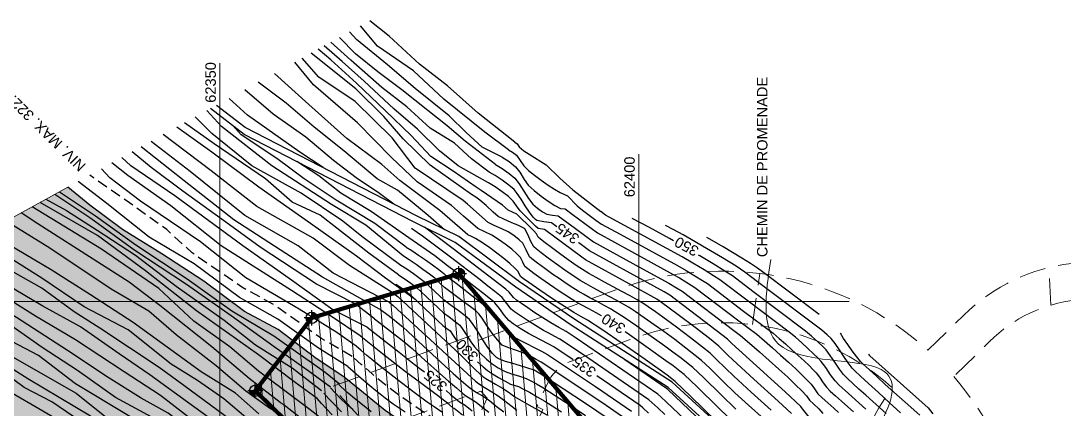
# Model space of a CAD drawing. Header units: metres. Extents: x 62264 to 62602, y 108404 to 109101.
# Drawn here: x 62326.3 to 62450.8, y 108737.2 to 108783.5 of the extents above; entities that cross this region are included whole.
import ezdxf
from ezdxf.enums import TextEntityAlignment as Align

# ---------------------------------------------------------------- set-up
doc = ezdxf.new("R2010")
doc.units = ezdxf.units.M
doc.header["$MEASUREMENT"] = 0
doc.linetypes.add('NASCOSTA', pattern=[9.525, 6.35, -3.175])
doc.linetypes.add('TRATTEGGIATA2', pattern=[0.375, 0.25, -0.125])
for name, color, linetype, lineweight in [('0__Symbol', 7, 'Continuous', 25), ('0_Col__Red_0.50', 14, 'Continuous', 50), ('0_Hatch', 2, 'Continuous', 9)]:
    doc.layers.add(name, color=color, linetype=linetype, lineweight=lineweight)
for name, color, linetype in [('colore lago', 131, 'Continuous'), ('coordinate', 2, 'Continuous'), ('curve livello 1m', 2, 'Continuous'), ('curve livello 5m', 7, 'Continuous'), ('LIN018CO', 6, 'Continuous'), ('LINCOLO-ROSSO-025', 10, 'Continuous'), ('Strade', 7, 'Continuous'), ('TEXT035', 1, 'Continuous')]:
    doc.layers.add(name, color=color, linetype=linetype)
doc.layers.add('Colori bordi', color=5, linetype='Continuous', plot=False)
doc.styles.add('ARIAL', font='arial.ttf')

# ---------------------------------------------------------------- blocks, each defined once
blk = doc.blocks.new('CONTORNO')
at = {"layer": 'LINCOLO-ROSSO-025', "linetype": 'NASCOSTA', "lineweight": 0, "ltscale": 0.5}
for p, q in [((-17.14, 124.32), (-17.42, 128.81)), ((-52.77, 122), (-51.9, 128.1))]:
    blk.add_line(p, q, dxfattribs=at)
at = {"layer": 'LINCOLO-ROSSO-025', "linetype": 'NASCOSTA', "lineweight": 0, "ltscale": 0.5, "flags": 128}
for points in [[(26.17, -94.33), (25.45, -93.47), (-6.88, 42.14), (-4.99, 41.62), (-4.91, 41.91), (-5.11, 41.97), (-4.48, 44.28), (-5.97, 44.69), (9.43, 101.47, 0.76503), (-27.56, 123.11), (-31.83, 118.92, 0.278191), (-69.08, 126.14), (-85.83, 120), (-86.11, 120.76), (-102.99, 114.57), (-98.15, 109.31), (-85.2, 114.06), (-84.43, 113.22), (-89.14, 103.05), (-84.31, 97.79), (-77.78, 111.85), (-78.51, 112.19), (-77.18, 115.05, -0.198912), (-74.37, 117.64), (-67.47, 120.16, -0.281645), (-36.07, 114.45, 0.175507), (-40.66, 100.04), (-40.37, 92.64, 0.034114), (-43.47, 92.01), (-53.11, 89.34), (-53.32, 90.11), (-70.65, 85.3), (-66.25, 79.67), (-52.96, 83.36), (-52.25, 82.46), (-57.77, 72.7), (-53.91, 67.76), (-53.38, 67.07), (-47.59, 77.3), (-45.68, 80.67), (-46.38, 81.06), (-46.31, 81.18, -0.14195), (-42.73, 84.68), (-41.6, 85.29, -0.165813), (-34.47, 86.46, -0.072308), (-29.81, 84.97), (-22.58, 81.44), (16.59, -82.87), (15.87, -82.01), (19.27, -96.29), (18.41, -96.98), (19.15, -100.11), (27.05, -106.51), (29.93, -105.82), (28.44, -103.88), (26.17, -94.33)], [(-28.75, 115.78, -0.121281), (-20.71, 100.16), (-8.91, 50.66), (5.18, 102.62, 0.76503), (-24.48, 119.98)]]:
    blk.add_lwpolyline(points, format="xyb", close=True, dxfattribs=at)
blk = doc.blocks.new('LEV_PLAN')
h = blk.add_hatch(color=256)
h.dxf.hatch_style = 1
h.paths.add_polyline_path([(-0.135, 0), (0, 0), (0, 0.135, 0.414214)])
h.paths.add_polyline_path([(0, 0), (0, -0.135, 0.414214), (0.135, 0)])
for p, q in [((-0.18, 0), (0.18, 0)), ((0, -0.18), (0, 0.18))]:
    blk.add_line(p, q)
blk.add_circle((0, 0), 0.135)
at = {"lineweight": 30, "flags": 106}
blk.add_attdef('VALUE', text='', height=0.25, dxfattribs=at).set_placement((0, 0.3), align=Align.BOTTOM_CENTER)

msp = doc.modelspace()

# ---------------------------------------------------------------- hatches: boundary and pattern name
at = {"layer": '0_Hatch'}
h = msp.add_hatch(dxfattribs=at)
h.set_pattern_fill('ANSI31', color=80, scale=10, angle=50)
h.paths.add_polyline_path([(62461.573, 108657.106), (62469.287, 108673.52), (62447.136, 108677.206), (62422.066, 108695.24), (62427.603, 108702.225), (62411.363, 108723.278), (62402.491, 108718.984), (62391.87, 108729.152), (62395.054, 108733.894), (62378.537, 108753.334), (62360.975, 108748.063), (62354.234, 108739.358), (62410.968, 108683.883), (62448.728, 108660.35), (62450.64, 108661.812), (62451.148, 108664.314), (62456.414, 108662.941), (62458.266, 108662.184), (62459.322, 108661.386), (62460.2, 108659.93)])
at = {"layer": 'colore lago', "linetype": 'Continuous', "lineweight": 0}
msp.add_hatch(color=256, dxfattribs=at).paths.add_polyline_path([(62424.984, 108653.069), (62419.433, 108652.547), (62413.953, 108651.637), (62408.529, 108650.359), (62403.21, 108648.764), (62398.021, 108646.797), (62392.955, 108644.487), (62388.067, 108641.873), (62383.347, 108638.914), (62379.143, 108635.919), (62374.987, 108632.528), (62370.912, 108628.752), (62367.864, 108625.55), (62364.577, 108621.72), (62361.992, 108618.302), (62358.884, 108613.699), (62356.087, 108608.883), (62353.615, 108603.924), (62351.491, 108598.79), (62349.698, 108593.52), (62348.257, 108588.148), (62347.162, 108582.699), (62346.433, 108577.206), (62346.076, 108571.827), (62346.067, 108566.27), (62346.414, 108560.708), (62347.156, 108555.214), (62348.241, 108549.757), (62349.108, 108546.543), (62347.868, 108543.897), (62343.805, 108542.34), (62343.071, 108542.931), (62342.215, 108543.399), (62341.494, 108543.605), (62340.731, 108543.397), (62339.788, 108542.895), (62338.814, 108542.367), (62337.958, 108542.081), (62337.463, 108542.167), (62336.538, 108542.374), (62334.253, 108542.969), (62331.322, 108543.785), (62328.139, 108544.685), (62325.098, 108545.533), (62322.593, 108546.195), (62321.848, 108546.361), (62320.984, 108546.545), (62320.474, 108546.666), (62319.859, 108546.963), (62319.103, 108547.335), (62317.961, 108547.824), (62316.581, 108548.386), (62315.066, 108548.989), (62313.523, 108549.599), (62312.055, 108550.183), (62310.769, 108550.711), (62309.769, 108551.147), (62309.112, 108551.475), (62308.074, 108552.131), (62305.134, 108553.829), (62301.974, 108555.846), (62300, 108557.145), (62300, 108746.102), (62331.882, 108763.679), (62334.507, 108761.512), (62338.392, 108758.6), (62343.084, 108755.721), (62348.103, 108752.428), (62352.959, 108748.821), (62356.982, 108746.672), (62361.491, 108743.204), (62364.809, 108741.018), (62364.85, 108740.982), (62366.701, 108739.452), (62368.7, 108737.832), (62369.305, 108737.355), (62369.749, 108737.014), (62370.359, 108736.582), (62371.24, 108735.973), (62371.627, 108735.711), (62374.472, 108733.847), (62374.708, 108733.696), (62375.544, 108733.194), (62376.513, 108732.622), (62377.024, 108732.307), (62377.264, 108731.984), (62377.853, 108731.572), (62378.743, 108731.016), (62379.493, 108730.514), (62379.904, 108730.173), (62380.53, 108729.628), (62381.289, 108728.95), (62382.099, 108728.213), (62382.879, 108727.488), (62383.568, 108726.81), (62384.361, 108726.013), (62384.891, 108725.5), (62385.513, 108725.007), (62386.29, 108724.44), (62387.153, 108723.834), (62388.028, 108723.224), (62388.845, 108722.646), (62389.533, 108722.136), (62390.019, 108721.728), (62390.461, 108721.189), (62391.046, 108720.467), (62391.593, 108719.84), (62392.228, 108719.121), (62392.561, 108718.731), (62392.862, 108718.087), (62393.16, 108717.245), (62393.458, 108716.296), (62393.758, 108715.335), (62394.064, 108714.455), (62394.378, 108713.747), (62394.629, 108713.387), (62395.018, 108712.892), (62395.432, 108712.426), (62395.814, 108712.034), (62396.33, 108711.596), (62397.152, 108710.938), (62398.032, 108710.258), (62398.87, 108709.636), (62399.584, 108709.126), (62399.96, 108708.881), (62400.685, 108708.661), (62401.612, 108708.484), (62402.549, 108708.306), (62403.305, 108708.084), (62403.979, 108707.68), (62404.973, 108707.002), (62405.674, 108706.477), (62406.299, 108705.979), (62406.659, 108705.658), (62407.074, 108705.014), (62407.565, 108704.234), (62408.06, 108703.631), (62408.444, 108703.148), (62408.613, 108702.358), (62408.809, 108701.374), (62409.055, 108700.585), (62409.399, 108699.598), (62409.737, 108698.707), (62410.053, 108697.961), (62410.417, 108697.156), (62410.768, 108696.423), (62411.044, 108695.894), (62411.352, 108695.436), (62411.941, 108694.585), (62412.688, 108693.536), (62413.24, 108692.756), (62413.64, 108692.028), (62414.101, 108691.1), (62414.582, 108690.096), (62415.042, 108689.143), (62415.44, 108688.363), (62415.735, 108687.883), (62416.22, 108687.475), (62417.091, 108686.877), (62417.986, 108686.309), (62418.762, 108685.857), (62419.277, 108685.61), (62419.98, 108685.523), (62420.747, 108685.436), (62421.269, 108685.254), (62422.042, 108684.935), (62422.834, 108684.575), (62423.302, 108684.318), (62424.281, 108683.305), (62425.656, 108681.875), (62426.449, 108681.066), (62427.156, 108680.351), (62427.673, 108679.833), (62427.895, 108679.62), (62428.432, 108679.384), (62429.04, 108678.92), (62429.869, 108678.212), (62430.484, 108677.629), (62430.843, 108677.243), (62431.218, 108676.364), (62431.557, 108675.296), (62431.913, 108674.527), (62432.355, 108674.247), (62432.858, 108673.942), (62433.455, 108673.231), (62434.097, 108672.326), (62434.701, 108671.601), (62435.197, 108671.28), (62435.685, 108671.01), (62436.144, 108670.755), (62436.707, 108670.388), (62437.492, 108669.855), (62438.358, 108669.253), (62439.162, 108668.678), (62440.078, 108667.996), (62441.13, 108667.19), (62442.002, 108666.501), (62442.908, 108665.758), (62443.789, 108665.021), (62444.562, 108664.359), (62445.144, 108663.844), (62445.453, 108663.547), (62446.014, 108662.665), (62446.501, 108661.941), (62447.153, 108661.7), (62448.876, 108661.081), (62447.183, 108652.749), (62446.943, 108651.566), (62441.595, 108652.495), (62436.09, 108653.04), (62430.527, 108653.236)])

# ---------------------------------------------------------------- linework, layer by layer
at = {"layer": '0_Col__Red_0.50', "color": 80, "const_width": 0.5}
msp.add_lwpolyline([(62461.573, 108657.106), (62469.287, 108673.52), (62447.136, 108677.206), (62422.066, 108695.24), (62427.603, 108702.225), (62411.363, 108723.278), (62402.491, 108718.984), (62391.87, 108729.152), (62395.054, 108733.894), (62378.537, 108753.334), (62360.975, 108748.063), (62354.234, 108739.358), (62410.968, 108683.883), (62448.728, 108660.35), (62450.64, 108661.812), (62451.148, 108664.314), (62456.414, 108662.941), (62458.266, 108662.184), (62459.322, 108661.386), (62460.2, 108659.93), (62461.573, 108657.106)], dxfattribs=at)
at = {"layer": 'Colori bordi', "linetype": 'Continuous', "lineweight": 0, "flags": 128}
msp.add_lwpolyline([(62300, 108746.102), (62331.882, 108763.679), (62334.507, 108761.512), (62338.392, 108758.6), (62343.084, 108755.721), (62348.103, 108752.428), (62352.959, 108748.821), (62356.982, 108746.672), (62361.491, 108743.204), (62364.809, 108741.018), (62364.85, 108740.982), (62366.701, 108739.452), (62368.7, 108737.832), (62368.7, 108737.832), (62369.305, 108737.355), (62369.749, 108737.014)], dxfattribs=at)
at = {"layer": 'coordinate', "linetype": 'Continuous', "lineweight": 0}
for p, q in [((62350, 108778.484), (62350, 108403.974)), ((62400, 108767.618), (62400, 108626.056)), ((62300, 108750), (62425.117, 108750))]:
    msp.add_line(p, q, dxfattribs=at)
at = {"layer": 'curve livello 1m', "flags": 128}
for points in [[(62385.231, 108769.033), (62380.843, 108772.523), (62377.169, 108775.769), (62373.836, 108778.375), (62370.204, 108781.707), (62367.895, 108783.535)], [(62383.686, 108767.252), (62381.313, 108768.465), (62379.391, 108770.216), (62377.382, 108772.181), (62373.323, 108775.47), (62370.033, 108778.29), (62366.316, 108781.323), (62365.491, 108782.209)], [(62384.459, 108768.142), (62381.655, 108770.259), (62376.741, 108774.189), (62373.11, 108777.564), (62368.837, 108780.511), (62366.787, 108782.924)], [(62382.913, 108766.361), (62379.305, 108769.148), (62377.126, 108770.985), (62374.819, 108772.822), (62371.742, 108775.3), (62368.88, 108777.435), (62366.188, 108779.614), (62364.302, 108781.554)], [(62380.044, 108762.8), (62375.118, 108766.286), (62371.87, 108769.447), (62369.563, 108772.096), (62366.23, 108775.428), (62360.888, 108779.671)], [(62380.595, 108763.688), (62377.852, 108765.603), (62375.203, 108767.354), (62372.853, 108769.832), (62369.777, 108772.779), (62366.316, 108776.111), (62363.239, 108778.888), (62361.727, 108780.134)], [(62381.367, 108764.579), (62378.451, 108766.201), (62376.229, 108767.995), (62373.58, 108770.601), (62370.76, 108773.036), (62367.213, 108776.325), (62364.607, 108778.674), (62362.467, 108780.542)], [(62379.054, 108762.069), (62373.306, 108765.936), (62370.59, 108769.557), (62366.153, 108773.902), (62361.807, 108776.799), (62359.822, 108779.084)], [(62376.278, 108760.877), (62371.495, 108764.487), (62369.322, 108766.388), (62365.157, 108769.466), (62360.629, 108773.54), (62356.523, 108777.265)], [(62374.891, 108760.281), (62371.223, 108763.311), (62368.779, 108764.668), (62364.795, 108768.018), (62361.263, 108770.824), (62357.913, 108773.721), (62354.589, 108776.198)], [(62370.778, 108761.636), (62369.072, 108762.904), (62366.297, 108764.777), (62363.592, 108766.857), (62360.262, 108769.631), (62356.378, 108772.405), (62352.984, 108775.313)], [(62362.337, 108766.004), (62359.543, 108767.837), (62353.295, 108772.272), (62351.101, 108774.275)], [(62371.945, 108755.414), (62367.42, 108759.146), (62363.346, 108761.591), (62356.193, 108766.207), (62350.216, 108770.915), (62348.47, 108772.825)], [(62371.313, 108753.209), (62367.783, 108755.797), (62361.988, 108760.323), (62358.637, 108761.862), (62355.468, 108764.668), (62349.311, 108768.832), (62345.807, 108771.357)], [(62371.629, 108754.312), (62366.968, 108757.789), (62364.704, 108759.599), (62359.724, 108762.948), (62353.838, 108766.207), (62349.039, 108770.1), (62347.08, 108772.059)], [(62372.261, 108756.517), (62368.507, 108759.327), (62363.889, 108762.134), (62360.086, 108764.668), (62356.826, 108767.113), (62352.571, 108769.919), (62351.547, 108771.027)], [(62370.68, 108751.005), (62365.465, 108754.305), (62361.164, 108757.564), (62354.436, 108761.378), (62348.955, 108765.609), (62343.244, 108769.944)], [(62369.351, 108748.935), (62362.274, 108752.918), (62357.21, 108756.177), (62351.661, 108759.783), (62345.765, 108764.43), (62340.623, 108768.499)], [(62370.233, 108749.928), (62363.523, 108753.403), (62359.361, 108756.663), (62352.979, 108760.269), (62346.458, 108765.539), (62341.795, 108769.144)], [(62385.231, 108769.033), (62385.49, 108768.852), (62385.733, 108768.502), (62386.306, 108768.028), (62386.934, 108767.63)], [(62368.469, 108747.942), (62366.139, 108749.723), (62361.561, 108752.081), (62354.832, 108756.519), (62351.156, 108759.154), (62345.606, 108763.177), (62341.791, 108766.02), (62339.53, 108767.896)], [(62383.686, 108767.252), (62384.534, 108766.737), (62385.306, 108766.114), (62385.306, 108766.114), (62385.802, 108765.446), (62386.326, 108764.604), (62386.827, 108763.926), (62386.827, 108763.926), (62387.522, 108763.278), (62388.345, 108762.61), (62389.202, 108761.986), (62390.002, 108761.475), (62390.654, 108761.144), (62390.654, 108761.144), (62391.215, 108761.067), (62392.054, 108760.445), (62395.082, 108758.203), (62399.133, 108755.981), (62404.117, 108753.258), (62404.858, 108752.825), (62405.615, 108752.372), (62406.269, 108751.971), (62406.698, 108751.696), (62406.698, 108751.696), (62411.939, 108747.713), (62414.083, 108746.098), (62415.001, 108745.323), (62415.965, 108744.487), (62416.938, 108743.624), (62417.883, 108742.769), (62418.76, 108741.957), (62419.531, 108741.223), (62420.159, 108740.602), (62420.604, 108740.129), (62420.604, 108740.129), (62421, 108739.571), (62421.398, 108739.01), (62421.398, 108739.01), (62421.887, 108738.528), (62422.568, 108737.918), (62423.273, 108737.291), (62423.829, 108736.754)], [(62384.459, 108768.142), (62384.95, 108767.844), (62385.398, 108767.483), (62385.398, 108767.483), (62385.837, 108766.852), (62386.28, 108766.214), (62386.28, 108766.214), (62386.85, 108765.682), (62387.563, 108765.093), (62388.359, 108764.491), (62389.178, 108763.919), (62389.959, 108763.422), (62390.64, 108763.044)], [(62386.934, 108767.63), (62388.965, 108766.35), (62390.57, 108764.745), (62392.123, 108763.348), (62395.49, 108760.749)], [(62366.77, 108745.919), (62363.434, 108748.128), (62358.578, 108751.318), (62350.184, 108756.658), (62344.15, 108761.443), (62339.016, 108765.049), (62337.13, 108766.573)], [(62382.913, 108766.361), (62383.685, 108765.92), (62384.538, 108765.322), (62385.214, 108764.746), (62385.214, 108764.746), (62385.736, 108764.076), (62386.29, 108763.2), (62386.846, 108762.319), (62387.373, 108761.638), (62387.373, 108761.638), (62387.906, 108761.165), (62388.517, 108760.721), (62389.024, 108760.438), (62389.024, 108760.438), (62389.711, 108760.344), (62390.395, 108760.249), (62390.395, 108760.249), (62392.447, 108758.73), (62394.6, 108757.136), (62400.464, 108753.92), (62403.584, 108752.215), (62404.523, 108751.66), (62405.2, 108751.237), (62405.2, 108751.237), (62411.374, 108746.545), (62412.136, 108745.971), (62413.244, 108745.035), (62414.408, 108744.025), (62415.584, 108742.983), (62416.725, 108741.95), (62417.784, 108740.97), (62418.715, 108740.083), (62419.473, 108739.334), (62420.011, 108738.763), (62420.011, 108738.763), (62420.379, 108738.244), (62420.922, 108737.738), (62421.506, 108737.198), (62421.506, 108737.198), (62421.986, 108736.653)], [(62369.415, 108742.056), (62368.139, 108743.083), (62367.548, 108743.584), (62366.859, 108744.18), (62366.28, 108744.694), (62363.989, 108746.325), (62359.48, 108749.099), (62353.098, 108752.844), (62347.687, 108757.143), (62340.542, 108761.998), (62336.866, 108764.772), (62335.869, 108765.877)], [(62365.299, 108742.243), (62361.769, 108744.452), (62356.913, 108747.92), (62352.335, 108750.486), (62346.924, 108754.508), (62341.583, 108757.698), (62336.519, 108761.72), (62333.077, 108764.338)], [(62415.794, 108737.039), (62413.415, 108739.201), (62411.366, 108741.082), (62410.371, 108742.043), (62409.223, 108743.163), (62408.522, 108743.832), (62407.598, 108744.581), (62406.171, 108745.688), (62404.505, 108746.95), (62402.865, 108748.163), (62401.988, 108748.79), (62401.115, 108749.397), (62400.506, 108749.801), (62399.822, 108750.207), (62398.97, 108750.686), (62398.002, 108751.214), (62396.972, 108751.77), (62395.931, 108752.331), (62394.932, 108752.875), (62394.03, 108753.379), (62393.275, 108753.821), (62392.639, 108754.243), (62391.574, 108755.003), (62390.539, 108755.755), (62389.6, 108756.451), (62388.821, 108757.042), (62388.266, 108757.481), (62388, 108757.719), (62387.807, 108758.115), (62387.489, 108758.445), (62386.843, 108759.092), (62385.911, 108760.009), (62385.439, 108760.46), (62384.946, 108760.69), (62384.437, 108760.924), (62383.764, 108761.52), (62381.179, 108763.278), (62380.595, 108763.688)], [(62418.226, 108736.644), (62416.631, 108738.13), (62413.736, 108740.76), (62411.242, 108743.05), (62410.653, 108743.618), (62409.975, 108744.281), (62409.56, 108744.677), (62408.445, 108745.581), (62406.722, 108746.916), (62404.712, 108748.439), (62402.735, 108749.903), (62402.156, 108750.304), (62398.856, 108752.139), (62393.636, 108755.001), (62393.233, 108755.3), (62388.756, 108758.615), (62387.988, 108758.72), (62387.69, 108759.022), (62387.264, 108759.454), (62386.444, 108760.251), (62385.843, 108760.839), (62385.417, 108761.458), (62385.031, 108762.008), (62384.441, 108762.539), (62383.692, 108763.123), (62382.871, 108763.699), (62382.067, 108764.204), (62381.367, 108764.579)], [(62329.243, 108762.225), (62331.687, 108760.886), (62335.362, 108758.543), (62339.942, 108755.562), (62344.788, 108751.835), (62350.54, 108747.788), (62354.268, 108744.86), (62358.634, 108742.092), (62362.125, 108739.386)], [(62363.22, 108739.787), (62360.552, 108741.719), (62356.504, 108744.594), (62351.339, 108748.321), (62346.013, 108752.048), (62339.729, 108756.2), (62334.616, 108759.927), (62330.309, 108762.812)], [(62330.888, 108763.131), (62335.149, 108760.247), (62339.995, 108756.786), (62346.12, 108752.74), (62351.445, 108748.906), (62356.451, 108745.925), (62362.575, 108741.559), (62364.302, 108740.184)], [(62414.958, 108735.949), (62413.095, 108737.641), (62411.49, 108739.114), (62410.088, 108740.468), (62408.472, 108742.045), (62407.485, 108742.987), (62406.752, 108743.581), (62405.619, 108744.46), (62404.297, 108745.461), (62402.996, 108746.423), (62401.86, 108747.24), (62400.661, 108748.081), (62399.595, 108748.812), (62398.856, 108749.298), (62398.213, 108749.678), (62397.4, 108750.131), (62396.481, 108750.63), (62395.52, 108751.148), (62394.579, 108751.657), (62393.724, 108752.132), (62393.017, 108752.544), (62392.487, 108752.881), (62391.815, 108753.328), (62391.202, 108753.749), (62390.176, 108754.482), (62389.201, 108755.195), (62388.366, 108755.821), (62387.761, 108756.292), (62387.475, 108756.542), (62387.118, 108757.2), (62386.784, 108758.027), (62386.425, 108758.693), (62386.378, 108758.73), (62385.661, 108759.091), (62384.764, 108759.472), (62383.885, 108759.847), (62383.227, 108760.188), (62382.625, 108760.696), (62381.79, 108761.469), (62381.055, 108762.112), (62380.558, 108762.469), (62380.044, 108762.8)], [(62390.64, 108763.044), (62391.502, 108762.623), (62392.655, 108761.424)], [(62361.627, 108738.422), (62358.994, 108740.361), (62354.64, 108743.636), (62347.238, 108748.906), (62341.114, 108753.698), (62335.409, 108757.906), (62328.558, 108761.847)], [(62411.614, 108737.147), (62409.805, 108738.892), (62407.721, 108740.927), (62406.447, 108742.142), (62405.905, 108742.581), (62405.067, 108743.231), (62404.089, 108743.972), (62403.127, 108744.684), (62401.502, 108745.852), (62399.788, 108747.055), (62398.264, 108748.1), (62397.206, 108748.795), (62396.621, 108749.139), (62395.87, 108749.553), (62395.032, 108750.006), (62394.183, 108750.464), (62393.399, 108750.896), (62392.758, 108751.267), (62392.138, 108751.659), (62391.338, 108752.183), (62390.5, 108752.746), (62389.764, 108753.255), (62388.799, 108753.947), (62387.92, 108754.595), (62387.26, 108755.1), (62386.949, 108755.365), (62386.554, 108756.173), (62386.157, 108756.989), (62385.743, 108757.383), (62385.101, 108757.883), (62384.423, 108758.34), (62383.655, 108758.711), (62382.732, 108759.099), (62382.016, 108759.453), (62379.556, 108761.633), (62379.054, 108762.069)], [(62392.655, 108761.424), (62393.293, 108760.908), (62394.082, 108760.31), (62394.884, 108759.731), (62395.563, 108759.271), (62395.563, 108759.271), (62397.803, 108758.043), (62404.649, 108754.301), (62405.667, 108753.706), (62406.708, 108753.083), (62407.606, 108752.533), (62408.195, 108752.155), (62408.195, 108752.155), (62412.503, 108748.881), (62416.031, 108746.224), (62416.757, 108745.611), (62417.522, 108744.948), (62418.293, 108744.264), (62419.041, 108743.587), (62419.736, 108742.944), (62420.347, 108742.362), (62420.844, 108741.87), (62421.197, 108741.496), (62421.197, 108741.496), (62421.589, 108740.965), (62422.022, 108740.312), (62422.417, 108739.775), (62422.417, 108739.775), (62422.872, 108739.312), (62423.497, 108738.736), (62424.215, 108738.099), (62424.949, 108737.448), (62425.62, 108736.835)], [(62357.212, 108737.942), (62353.488, 108740.811), (62349.053, 108744.612), (62342.842, 108749.553), (62339.167, 108752.341), (62328.268, 108759.31), (62326.281, 108760.591)], [(62376.837, 108758.594), (62374.891, 108760.281)], [(62409.24, 108735.742), (62406.218, 108738.691), (62404.373, 108740.452), (62403.964, 108740.774), (62403.389, 108741.205), (62400.786, 108743.075), (62398.041, 108745.001), (62395.6, 108746.676), (62393.906, 108747.789), (62393.093, 108748.242), (62392.242, 108748.714), (62391.133, 108749.414), (62389.703, 108750.351), (62388.205, 108751.358), (62386.889, 108752.267), (62386.24, 108752.739), (62385.899, 108753.01), (62385.62, 108753.581), (62385.216, 108754.011), (62384.63, 108754.545), (62383.905, 108755.148), (62383.086, 108755.786), (62382.217, 108756.423), (62381.344, 108757.026), (62380.511, 108757.559), (62380.043, 108757.774), (62379.596, 108757.982), (62378.66, 108758.812), (62376.278, 108760.877)], [(62427.124, 108737.157), (62426.289, 108737.901), (62425.438, 108738.654), (62424.634, 108739.373), (62423.945, 108740.016), (62423.436, 108740.541), (62422.903, 108741.265), (62422.319, 108742.146), (62421.79, 108742.862), (62421.418, 108743.251), (62420.87, 108743.782), (62420.199, 108744.405), (62419.458, 108745.074), (62418.7, 108745.739), (62417.978, 108746.351), (62413.068, 108750.049), (62409.692, 108752.615), (62408.944, 108753.095), (62407.801, 108753.795), (62406.477, 108754.588), (62405.182, 108755.344), (62396.473, 108760.104), (62396.045, 108760.338), (62395.49, 108760.749)], [(62354.647, 108736.612), (62351.892, 108739.083), (62347.785, 108741.621), (62339.645, 108747.519), (62334.567, 108750.804), (62329.862, 108753.791), (62324.709, 108756.852), (62322.629, 108758.578)], [(62355.93, 108737.277), (62353.108, 108739.29), (62349.56, 108742.331), (62344.798, 108746.026), (62341.512, 108748.863), (62337.031, 108751.476), (62329.713, 108756.404), (62324.52, 108759.621)], [(62403.133, 108736.504), (62402.284, 108737.302), (62401.579, 108737.958), (62401.229, 108738.275), (62393.307, 108743.715), (62390.596, 108745.524), (62389.991, 108745.851), (62389.262, 108746.222), (62388.65, 108746.552), (62387.698, 108747.132), (62386.742, 108747.739), (62385.875, 108748.313), (62385.19, 108748.792), (62384.78, 108749.114), (62384.249, 108749.788), (62383.691, 108750.506), (62383.422, 108750.727), (62382.812, 108751.213), (62381.984, 108751.866), (62381.062, 108752.587), (62377.525, 108755.295), (62374.186, 108757.81), (62373.542, 108758.27), (62372.893, 108758.722)], [(62406.124, 108735.319), (62403.302, 108738.003), (62402.641, 108738.624), (62402.281, 108738.954), (62392.545, 108745.64), (62391.337, 108746.446), (62390.47, 108746.904), (62389.527, 108747.474), (62388.562, 108748.077), (62387.623, 108748.681), (62386.756, 108749.254), (62386.01, 108749.767), (62385.431, 108750.186), (62385.066, 108750.482), (62384.546, 108751.146), (62384.127, 108751.484), (62383.291, 108752.14), (62377.855, 108756.302), (62374.429, 108758.882)], [(62431.232, 108736.73), (62429.898, 108737.948), (62428.608, 108739.133), (62427.44, 108740.213), (62426.476, 108741.112), (62425.794, 108741.757), (62425.474, 108742.073), (62425.008, 108742.676), (62424.489, 108743.435), (62423.954, 108744.245), (62423.438, 108745), (62422.975, 108745.596), (62422.515, 108746.042), (62421.873, 108746.605), (62414.197, 108752.386), (62412.687, 108753.533), (62411.618, 108754.219), (62409.987, 108755.218), (62408.096, 108756.35), (62406.247, 108757.43), (62405.3, 108757.963), (62404.178, 108758.576), (62403.218, 108759.086)], [(62353.365, 108735.946), (62350.474, 108738.411), (62347.337, 108740.576), (62344.2, 108742.517), (62339.048, 108746.623), (62333.82, 108749.386), (62328.742, 108752.82), (62323.888, 108755.881), (62321.61, 108758.016)], [(62421.527, 108748.459), (62414.761, 108753.554), (62414.185, 108753.992), (62413.338, 108754.55), (62412.315, 108755.196), (62411.2, 108755.88), (62410.078, 108756.55), (62409.031, 108757.157), (62408.144, 108757.648)], [(62350.8, 108734.615), (62347.038, 108737.365), (62341.661, 108741.248), (62338.002, 108743.786), (62333.372, 108746.997), (62328.891, 108749.46), (62325.456, 108751.476), (62322.17, 108753.716), (62318.906, 108756.525)], [(62372.261, 108756.517), (62372.929, 108756.093), (62373.713, 108755.569), (62374.551, 108754.988), (62375.379, 108754.394), (62376.137, 108753.831), (62376.76, 108753.344), (62376.76, 108753.344), (62376.902, 108753.212), (62377.476, 108752.77), (62378.23, 108752.194), (62378.23, 108752.194), (62379.289, 108751.367), (62380.283, 108750.585), (62381.123, 108749.92), (62381.719, 108749.443), (62381.98, 108749.225), (62381.98, 108749.225), (62382.519, 108748.583), (62383.121, 108747.758), (62383.709, 108746.956), (62384.207, 108746.38), (62384.207, 108746.38), (62385.011, 108745.848), (62385.727, 108745.451), (62386.605, 108744.997), (62387.534, 108744.525), (62388.407, 108744.073), (62389.115, 108743.681), (62389.115, 108743.681), (62394.831, 108739.866), (62399.124, 108736.918)], [(62348.236, 108733.285), (62343.827, 108736.693), (62340.616, 108738.485), (62336.658, 108740.949), (62331.804, 108744.159), (62325.755, 108748.116), (62321.498, 108750.655), (62318.585, 108753.119), (62316.074, 108754.964)], [(62349.518, 108733.95), (62346.441, 108736.096), (62342.931, 108738.784), (62338.599, 108741.621), (62332.774, 108745.429), (62327.995, 108748.266), (62323.216, 108751.252), (62321.05, 108753.193), (62317.591, 108755.8)], [(62398.072, 108736.239), (62395.593, 108737.942), (62388.374, 108742.759), (62387.764, 108743.104), (62387.067, 108743.471), (62386.493, 108743.752), (62385.519, 108744.127), (62384.38, 108744.533), (62383.703, 108744.815), (62383.422, 108745.112), (62382.94, 108745.697), (62382.4, 108746.395), (62381.892, 108747.14), (62381.32, 108748.017), (62380.936, 108748.559), (62380.559, 108748.885), (62379.91, 108749.381), (62379.102, 108749.98), (62378.245, 108750.612), (62377.452, 108751.209), (62376.834, 108751.702), (62376.231, 108752.265), (62375.664, 108752.792), (62375.03, 108753.283), (62374.253, 108753.855), (62373.42, 108754.442), (62372.621, 108754.983), (62371.945, 108755.414)], [(62346.954, 108732.619), (62342.333, 108735.947), (62337.554, 108738.56), (62332.999, 108741.77), (62328.816, 108744.533), (62324.784, 108747.37), (62320.378, 108749.908), (62315.822, 108753.044), (62314.85, 108754.289)], [(62396.354, 108736.017), (62393.652, 108737.82), (62388.302, 108741.359), (62387.506, 108741.805), (62386.786, 108742.068), (62385.899, 108742.335), (62384.96, 108742.602), (62384.086, 108742.867), (62383.391, 108743.125), (62383.025, 108743.34), (62382.533, 108743.816), (62382.007, 108744.533), (62381.415, 108745.451), (62380.812, 108746.416), (62380.251, 108747.275), (62379.787, 108747.877), (62379.29, 108748.288), (62378.436, 108748.924), (62377.502, 108749.616), (62376.766, 108750.192), (62376.248, 108750.661), (62375.633, 108751.25), (62375.035, 108751.821), (62374.567, 108752.239), (62373.921, 108752.737), (62373.125, 108753.313), (62372.314, 108753.87), (62371.629, 108754.312)], [(62343.107, 108730.623), (62338.45, 108733.408), (62334.567, 108736.32), (62327.099, 108740.8), (62323.888, 108742.816), (62319.93, 108745.653), (62315.075, 108749.311), (62311.71, 108752.558)], [(62312.46, 108752.971), (62317.689, 108748.788), (62319.855, 108746.997), (62323.962, 108744.159), (62327.771, 108741.994), (62332.849, 108739.083), (62336.284, 108736.32), (62340.018, 108734.006), (62344.389, 108731.288)], [(62371.313, 108753.209), (62372.009, 108752.755), (62372.809, 108752.191), (62373.471, 108751.687), (62373.471, 108751.687), (62373.999, 108751.221), (62374.672, 108750.585), (62375.403, 108749.881), (62376.107, 108749.212), (62376.698, 108748.682), (62376.698, 108748.682), (62377.365, 108748.167), (62378.152, 108747.585), (62378.637, 108747.196), (62378.637, 108747.196), (62379.021, 108746.683), (62379.488, 108745.95), (62379.97, 108745.188), (62380.4, 108744.589), (62380.4, 108744.589), (62381.046, 108743.888), (62381.821, 108743.138), (62382.493, 108742.562), (62382.493, 108742.562), (62383.243, 108742.076), (62384.054, 108741.644), (62384.054, 108741.644), (62384.829, 108741.379), (62385.78, 108741.105), (62386.577, 108740.835), (62386.577, 108740.835), (62387.055, 108740.59), (62387.784, 108740.182), (62388.546, 108739.733), (62388.546, 108739.733), (62390.025, 108738.801), (62391.824, 108737.628), (62393.633, 108736.416)], [(62340.542, 108729.292), (62337.629, 108731.318), (62334.119, 108733.334), (62330.31, 108736.096), (62323.29, 108740.128), (62318.511, 108743.861), (62314.777, 108746.175), (62311.64, 108748.714), (62309.248, 108751.201)], [(62341.824, 108729.958), (62337.405, 108732.886), (62334.193, 108735.126), (62329.937, 108738.037), (62326.651, 108739.755), (62324.336, 108741.472), (62318.511, 108745.503), (62315.225, 108748.116), (62310.731, 108752.018)], [(62370.68, 108751.005), (62371.279, 108750.583), (62375.272, 108746.863), (62376.416, 108745.806), (62377.456, 108744.854), (62378.881, 108743.475), (62380.518, 108741.873), (62381.429, 108741.006), (62381.429, 108741.006), (62381.943, 108740.699), (62382.905, 108740.139), (62383.736, 108739.65), (62383.736, 108739.65), (62384.559, 108739.14), (62384.741, 108738.995), (62385.205, 108738.64), (62386.872, 108737.691), (62389.034, 108736.48)], [(62370.233, 108749.928), (62370.702, 108749.559), (62375.641, 108744.995), (62380.536, 108740.516), (62380.861, 108740.236), (62381.562, 108739.787), (62382.473, 108739.243), (62383.239, 108738.759), (62383.239, 108738.759), (62383.863, 108738.266), (62384.885, 108737.476), (62385.447, 108737.054)], [(62369.351, 108748.935), (62369.925, 108748.507), (62370.609, 108747.978), (62371.285, 108747.44), (62371.837, 108746.983), (62371.837, 108746.983), (62374.866, 108744.184), (62377.869, 108741.436), (62378.824, 108740.596), (62379.655, 108739.879), (62380.114, 108739.5), (62380.114, 108739.5), (62380.646, 108739.159), (62381.338, 108738.747), (62381.919, 108738.379), (62381.919, 108738.379), (62382.377, 108738.018), (62382.984, 108737.537), (62382.984, 108737.537), (62383.892, 108736.833)], [(62368.469, 108747.942), (62369.509, 108747.167), (62370.747, 108746.209), (62371.971, 108745.234), (62372.971, 108744.408), (62372.971, 108744.408), (62374.092, 108743.372), (62375.202, 108742.356), (62376.267, 108741.416), (62377.315, 108740.501), (62378.248, 108739.696), (62378.966, 108739.088), (62379.368, 108738.763), (62379.368, 108738.763), (62379.964, 108738.392), (62380.599, 108737.999), (62380.599, 108737.999), (62381.247, 108737.488), (62382.105, 108736.807)], [(62433.548, 108736.438), (62431.797, 108738.007), (62429.419, 108740.124), (62428.408, 108741.048), (62427.492, 108741.894), (62426.808, 108742.533), (62426.493, 108742.839), (62426.027, 108743.407), (62425.495, 108744.113), (62424.954, 108744.875), (62424.464, 108745.61), (62424.082, 108746.238)], [(62378.986, 108736.428), (62377.959, 108737.239), (62377.875, 108737.291), (62377.376, 108737.721), (62375.987, 108738.772), (62373.938, 108740.288), (62372.186, 108741.602), (62369.404, 108743.783), (62367.031, 108745.694), (62366.77, 108745.919)], [(62376.518, 108736.782), (62375.576, 108737.424), (62374.734, 108738.013), (62373.028, 108739.272), (62371.16, 108740.686), (62369.529, 108741.964), (62368.139, 108743.083), (62367.548, 108743.584), (62366.859, 108744.18), (62366.28, 108744.694)], [(62427.435, 108743.713), (62427.512, 108743.605), (62427.606, 108743.518), (62431.616, 108739.947), (62434.569, 108737.301), (62434.569, 108737.301), (62435.107, 108736.619)], [(62406.856, 108736.284), (62403.472, 108739.503), (62403.333, 108739.633), (62398.337, 108743.063)], [(62365.299, 108742.243), (62366.601, 108741.103), (62367.914, 108739.978), (62367.914, 108739.978), (62368.598, 108739.413), (62369.335, 108738.815), (62369.335, 108738.815), (62369.723, 108738.513), (62370.713, 108737.811), (62372.146, 108736.821)], [(62368.065, 108736.849), (62367.046, 108737.668), (62366.083, 108738.451), (62365.324, 108739.077), (62364.916, 108739.425), (62364.456, 108739.883), (62364.017, 108740.362)], [(62364.509, 108736.848), (62363.755, 108737.618), (62363.018, 108738.402), (62362.424, 108739.069)], [(62365.922, 108737.085), (62365.344, 108737.561), (62365.034, 108737.826), (62364.444, 108738.403), (62363.772, 108739.102), (62363.221, 108739.715)], [(62357.212, 108737.942), (62357.556, 108737.767), (62357.885, 108737.522), (62359.515, 108736.225)], [(62363.405, 108736.485), (62362.736, 108737.192), (62362.126, 108737.855), (62361.627, 108738.422)], [(62355.93, 108737.277), (62356.69, 108736.889)]]:
    msp.add_lwpolyline(points, dxfattribs=at)
at = {"layer": 'curve livello 1m', "color": 152, "linetype": 'TRATTEGGIATA2', "ltscale": 5, "flags": 128}
for points in [[(62365.789, 108743.468), (62362.185, 108745.562), (62356.428, 108749.654), (62352.612, 108751.734), (62346.716, 108755.826), (62343.664, 108758.6), (62339.224, 108761.79), (62334.924, 108764.772), (62334.5, 108765.123)], [(62449.409, 108663.703), (62444.734, 108667.217), (62444.734, 108667.217), (62443.954, 108667.783), (62443.429, 108668.028), (62442.969, 108668.248), (62442.969, 108668.248), (62442.47, 108668.783), (62441.977, 108669.175), (62441.124, 108669.816), (62440.102, 108670.575), (62439.103, 108671.321), (62438.32, 108671.922), (62438.32, 108671.922), (62437.534, 108672.562), (62437.08, 108672.956), (62437.08, 108672.956), (62436.692, 108673.419), (62436.139, 108674.141), (62435.492, 108675.027), (62434.819, 108675.983), (62434.191, 108676.913), (62434.191, 108676.913), (62434.183, 108676.926), (62434.135, 108676.968), (62433.554, 108677.536), (62432.857, 108678.242), (62432.184, 108678.923), (62431.677, 108679.412), (62431.677, 108679.412), (62430.841, 108680.147), (62429.964, 108680.89), (62429.133, 108681.568), (62428.437, 108682.108), (62427.967, 108682.438), (62427.967, 108682.438), (62427.85, 108682.49), (62427.362, 108682.981), (62426.953, 108683.405), (62426.568, 108683.805), (62426.568, 108683.805), (62425.763, 108684.619), (62425.037, 108685.346), (62424.499, 108685.878), (62424.256, 108686.107), (62424.256, 108686.107), (62423.838, 108686.33), (62423.033, 108686.718), (62422.083, 108687.153), (62422.083, 108687.153), (62421.201, 108687.532), (62420.659, 108687.741), (62420.659, 108687.741), (62419.96, 108687.849), (62419.097, 108687.916), (62418.267, 108687.984), (62417.665, 108688.094), (62417.665, 108688.094), (62417.563, 108688.156), (62417.547, 108688.17), (62417.258, 108688.62), (62416.882, 108689.325), (62416.442, 108690.213), (62415.962, 108691.213), (62415.465, 108692.25), (62414.976, 108693.254), (62414.519, 108694.151), (62414.116, 108694.869), (62414.116, 108694.869), (62413.888, 108695.19), (62413.731, 108695.42), (62413.447, 108696.014), (62412.957, 108697.086), (62412.957, 108697.086), (62412.542, 108698.014), (62412.149, 108698.906), (62411.838, 108699.625), (62411.669, 108700.032), (62411.669, 108700.032), (62411.493, 108700.551), (62411.338, 108701.075), (62411.338, 108701.075), (62411.14, 108702.019), (62410.936, 108703.116), (62410.783, 108703.767), (62410.783, 108703.767), (62410.46, 108704.208), (62409.848, 108704.939), (62409.171, 108705.744), (62408.647, 108706.405), (62408.195, 108707.116), (62407.772, 108707.467), (62406.911, 108708.146), (62405.935, 108708.914), (62405.164, 108709.532), (62404.859, 108709.794), (62404.558, 108710.033), (62403.965, 108710.163), (62402.733, 108710.397), (62401.329, 108710.662), (62400.217, 108710.883), (62399.534, 108711.046), (62399.508, 108711.064), (62399.419, 108711.135), (62398.941, 108711.7), (62398.366, 108712.469), (62397.791, 108713.304), (62397.315, 108714.068), (62396.999, 108714.708), (62396.588, 108715.641), (62396.135, 108716.7), (62395.69, 108717.718), (62395.307, 108718.531), (62394.833, 108719.384), (62394.335, 108720.199), (62394, 108720.666), (62393.527, 108721.291), (62392.891, 108722.096), (62392.334, 108722.781), (62392.022, 108723.139), (62391.403, 108723.624), (62390.228, 108724.482), (62388.787, 108725.522), (62387.371, 108726.549), (62386.269, 108727.371), (62385.592, 108727.906), (62384.834, 108728.52), (62384.222, 108729.031), (62383.639, 108729.546), (62382.938, 108730.185), (62382.188, 108730.877), (62381.454, 108731.553), (62380.802, 108732.145), (62380.301, 108732.582), (62379.555, 108733.154), (62378.591, 108733.891), (62378.094, 108734.284), (62377.713, 108734.585), (62377.036, 108735.03), (62375.97, 108735.715), (62375.055, 108736.311), (62373.009, 108737.706), (62371.181, 108738.986), (62370.681, 108739.355), (62370.133, 108739.77), (62369.655, 108740.145), (62369.247, 108740.473), (62368.148, 108741.404), (62366.867, 108742.513), (62365.789, 108743.468)]]:
    msp.add_lwpolyline(points, dxfattribs=at)
at = {"layer": 'curve livello 5m', "flags": 128}
for points in [[(62382.14, 108765.47), (62380.032, 108767.055), (62378.023, 108768.935), (62375.118, 108770.729), (62372.341, 108773.249), (62369.35, 108775.556), (62365.632, 108778.845), (62363.256, 108780.977)], [(62377.666, 108761.473), (62373.578, 108764.306), (62370.499, 108767.203), (62366.424, 108771.367), (62361.173, 108775.893), (62358.958, 108778.607)], [(62373.335, 108750.271), (62369.775, 108752.81), (62366.334, 108755.435), (62360.811, 108759.327), (62354.653, 108763.673), (62349.039, 108767.837), (62344.887, 108770.85)], [(62367.588, 108746.95), (62363.503, 108749.029), (62358.3, 108752.774), (62352.751, 108756.658), (62344.635, 108762.622), (62339.363, 108766.228), (62338.299, 108767.217)], [(62372.577, 108757.619), (62368.054, 108760.776), (62364.432, 108762.948), (62361.807, 108765.03), (62359.186, 108766.731)], [(62390.247, 108758.935), (62389.575, 108759.432), (62388.677, 108759.55), (62387.827, 108759.673), (62387.827, 108759.673), (62387.686, 108759.816), (62387.409, 108760.085), (62386.97, 108760.674), (62386.468, 108761.43), (62385.957, 108762.221), (62385.491, 108762.914), (62385.123, 108763.377), (62384.499, 108763.926), (62383.701, 108764.523), (62382.868, 108765.07), (62382.14, 108765.47)], [(62364.809, 108741.018), (62361.491, 108743.204), (62356.982, 108746.672), (62352.959, 108748.821), (62348.103, 108752.428), (62343.084, 108755.721), (62338.392, 108758.6), (62334.507, 108761.512), (62331.882, 108763.679)], [(62359.029, 108738.392), (62354.629, 108741.698), (62351.207, 108744.612), (62346.898, 108747.653), (62342.716, 108751.581), (62335.872, 108756.269), (62327.598, 108761.318)], [(62395.556, 108748.292), (62395.556, 108748.292), (62394.907, 108748.666), (62394.062, 108749.124), (62393.201, 108749.591), (62392.5, 108749.991), (62392.5, 108749.991), (62391.635, 108750.537), (62390.521, 108751.267), (62389.353, 108752.052), (62388.327, 108752.761), (62388.327, 108752.761), (62387.465, 108753.381), (62386.761, 108753.909), (62386.424, 108754.187), (62386.424, 108754.187), (62386.157, 108754.734), (62385.888, 108755.285), (62385.888, 108755.285), (62385.474, 108755.709), (62384.843, 108756.251), (62384.076, 108756.848), (62383.257, 108757.435), (62382.467, 108757.949), (62381.616, 108758.34), (62380.806, 108758.718), (62379.108, 108760.222), (62377.666, 108761.473)], [(62404.153, 108757.265), (62403.682, 108757.529), (62401.275, 108758.844), (62399.216, 108759.938)], [(62352.083, 108735.281), (62345.694, 108739.979), (62342.782, 108742.144), (62335.687, 108746.847), (62332.625, 108748.788), (62328.742, 108751.625), (62323.813, 108754.388), (62320.379, 108757.337)], [(62392.164, 108743.062), (62389.856, 108744.602), (62389.182, 108744.972), (62388.348, 108745.399), (62387.512, 108745.827), (62386.83, 108746.2), (62386.83, 108746.2), (62385.868, 108746.795), (62385.002, 108747.368), (62384.493, 108747.747), (62384.493, 108747.747), (62383.981, 108748.364), (62383.383, 108749.19), (62382.835, 108749.866), (62382.835, 108749.866), (62382.63, 108750.039), (62382.166, 108750.412), (62381.498, 108750.943), (62380.683, 108751.586), (62379.776, 108752.298), (62378.832, 108753.034), (62378.832, 108753.034), (62377.195, 108754.288), (62375.649, 108755.452), (62374.12, 108756.545), (62372.577, 108757.619)], [(62421.489, 108734.775), (62419.558, 108737.182), (62419.347, 108737.47), (62417.468, 108739.221), (62414.056, 108742.32), (62411.119, 108745.017), (62410.597, 108745.522), (62407.719, 108747.725), (62403.703, 108750.778), (62403.051, 108751.172), (62401.794, 108751.859), (62394.118, 108756.068), (62392.84, 108757.015), (62392.812, 108757.035)], [(62429.535, 108736.649), (62428.754, 108737.355), (62427.927, 108738.089), (62427.092, 108738.827), (62426.289, 108739.542), (62425.555, 108740.211), (62424.931, 108740.807), (62424.455, 108741.307), (62423.964, 108741.956), (62423.416, 108742.773), (62422.87, 108743.588), (62422.383, 108744.229), (62421.978, 108744.641), (62421.357, 108745.224), (62420.635, 108745.871), (62419.925, 108746.478), (62419.925, 108746.478), (62413.632, 108751.218), (62411.19, 108753.074), (62410.281, 108753.657), (62408.894, 108754.507), (62407.286, 108755.469), (62407.122, 108755.565)], [(62345.671, 108731.954), (62342.035, 108734.528), (62339.048, 108736.395), (62332.774, 108740.202), (62328.368, 108743.562), (62321.946, 108746.922), (62316.942, 108750.73), (62313.431, 108753.507)], [(62370.997, 108752.107), (62371.698, 108751.638), (62372.375, 108751.135), (62372.375, 108751.135), (62372.939, 108750.642), (62373.648, 108749.977), (62374.438, 108749.22), (62375.241, 108748.447), (62375.994, 108747.738), (62376.63, 108747.171), (62377.104, 108746.812), (62377.488, 108746.514), (62377.864, 108745.963), (62378.267, 108745.361), (62378.362, 108745.255)], [(62367.588, 108746.95), (62371.395, 108743.961), (62373.213, 108742.518), (62374.031, 108741.907), (62374.432, 108741.607)], [(62418.005, 108725.26), (62417.496, 108725.865), (62417.152, 108726.471), (62416.77, 108727.251), (62416.363, 108728.15), (62415.941, 108729.115), (62415.515, 108730.092), (62415.095, 108731.028), (62414.692, 108731.868), (62414.316, 108732.559), (62413.742, 108733.341), (62413.284, 108733.767), (62412.453, 108734.522), (62411.738, 108735.179), (62409.523, 108737.317), (62406.97, 108739.809), (62405.41, 108741.297), (62404.894, 108741.711), (62404.097, 108742.321), (62403.258, 108742.944), (62401.144, 108744.463), (62398.915, 108746.028), (62398.366, 108746.404)], [(62380.769, 108742.806), (62380.775, 108742.8), (62381.417, 108742.229), (62381.961, 108741.784), (62381.961, 108741.784), (62382.545, 108741.381), (62383.285, 108740.926), (62384.052, 108740.495), (62384.717, 108740.164), (62384.717, 108740.164), (62385.649, 108739.865), (62386.17, 108739.605), (62386.965, 108739.17), (62387.888, 108738.643), (62388.79, 108738.106), (62388.79, 108738.106), (62389.686, 108737.542), (62390.776, 108736.831)], [(62371.627, 108735.711), (62371.24, 108735.973), (62370.359, 108736.582), (62369.749, 108737.014), (62369.749, 108737.014), (62369.305, 108737.355), (62368.7, 108737.832), (62368.7, 108737.832), (62366.701, 108739.452), (62364.85, 108740.982), (62364.809, 108741.018)], [(62401.159, 108736.697), (62400.5, 108737.306), (62400.176, 108737.596), (62394.995, 108741.155)], [(62377.029, 108739.388), (62377.551, 108738.927), (62378.18, 108738.383), (62378.621, 108738.027), (62378.621, 108738.027), (62379.279, 108737.619), (62380.116, 108736.958)], [(62367.534, 108731.427), (62366.95, 108731.854), (62365.631, 108732.834), (62365.631, 108732.834), (62365.523, 108732.918), (62365.386, 108733.031), (62364.838, 108733.601), (62364.299, 108734.163), (62364.299, 108734.163), (62363.686, 108734.706), (62362.95, 108735.331), (62362.137, 108736.001), (62361.292, 108736.68), (62360.462, 108737.329), (62359.692, 108737.912), (62359.029, 108738.392)]]:
    msp.add_lwpolyline(points, dxfattribs=at)
at = {"layer": 'LIN018CO', "linetype": 'Continuous', "lineweight": 0}
msp.add_spline([(62415.76, 108755.023), (62416.702, 108744.936), (62428.948, 108741.891), (62420.483, 108724.148)], degree=3, dxfattribs=at)
at = {"layer": 'Strade', "linetype": 'Continuous', "flags": 128}
for points in [[(62373.475, 108760.24), (62353.048, 108770.81), (62349.595, 108773.445)], [(62373.123, 108759.522), (62352.909, 108769.978), (62348.904, 108773.064)], [(62453.189, 108700.302), (62450.107, 108701.841), (62448.064, 108703.91), (62447.27, 108707.085), (62442.45, 108712.599), (62435.509, 108718.13), (62428.3, 108722.109), (62421.966, 108724.038), (62417.619, 108725.379), (62412.54, 108732.543), (62403.989, 108740.376), (62392.376, 108747.853), (62385.793, 108752.382), (62378.528, 108757.765), (62373.475, 108760.24)], [(62452.825, 108699.589), (62449.631, 108701.185), (62447.341, 108703.504), (62446.541, 108706.704), (62441.895, 108712.018), (62435.063, 108717.462), (62427.987, 108721.368), (62421.732, 108723.273), (62417.124, 108724.695), (62411.937, 108732.011), (62403.499, 108739.74), (62391.933, 108747.187), (62385.328, 108751.731), (62378.11, 108757.079), (62373.123, 108759.522)]]:
    msp.add_lwpolyline(points, dxfattribs=at)

# ---------------------------------------------------------------- block references
at = {"layer": '0__Symbol', "xscale": 5, "yscale": 5, "zscale": 5, "rotation": 90}
for p in [(62378.537, 108753.334), (62360.975, 108748.063), (62354.234, 108739.358)]:
    msp.add_blockref('LEV_PLAN', p, dxfattribs=at)
at = {"layer": 'LINCOLO-ROSSO-025', "linetype": 'Continuous', "lineweight": 0}
msp.add_blockref('CONTORNO', (62466.351, 108625.268), dxfattribs=at)

# ---------------------------------------------------------------- texts
at = {"layer": 'coordinate', "color": 1, "style": 'ARIAL'}
for s, rotation, p in [('62350', 90, (62349.527, 108778.607)), ('NIV. MAX. 322.00', 135.5902, (62324.128, 108776.111)), ('62400', 90, (62399.527, 108767.326)), ('345', 145.03107, (62390.66, 108759.475)), ('350', 151.79566, (62404.726, 108757.816)), ('340', 148.58693, (62396.064, 108748.663)), ('330', 134.3094, (62378.93, 108745.653)), ('335', 145.09311, (62392.65, 108743.553)), ('325', 140.32221, (62375.03, 108741.941))]:
    msp.add_text(s, height=1.25, rotation=rotation, dxfattribs=at).set_placement(p, align=Align.RIGHT)
at = {"layer": 'TEXT035', "style": 'ARIAL'}
msp.add_text('CHEMIN DE PROMENADE', height=1.25, rotation=90, dxfattribs=at).set_placement((62415.37, 108755.311))

doc.saveas('drawing.dxf')
